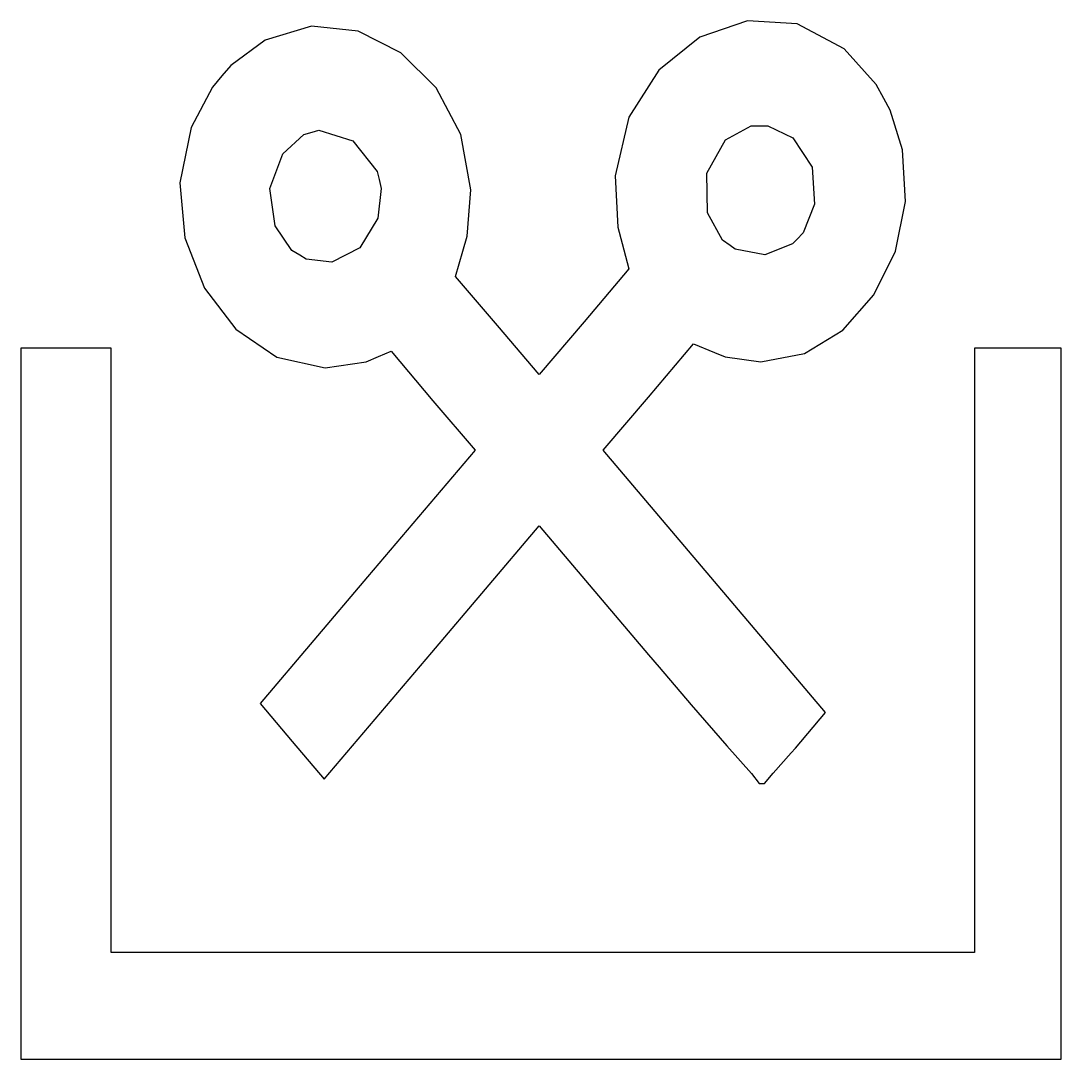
# Model space of a CAD drawing. Extents: x 0.128 to 0.607, y 3.189 to 3.668.
import ezdxf

# ---------------------------------------------------------------- set-up
doc = ezdxf.new("R2010")
doc.units = 0
doc.layers.get('0').update_dxf_attribs({"linetype": 'CONTINUOUS'})

msp = doc.modelspace()

# ---------------------------------------------------------------- linework, layer by layer
at = {"color": 0}
for points in [[(0.484754, 3.33251), (0.498589, 3.34896), (0.447428, 3.40935), (0.396213, 3.46978), (0.417046, 3.49425), (0.437879, 3.51878), (0.447428, 3.51481), (0.452365, 3.51281), (0.468858, 3.51047), (0.488932, 3.51438), (0.506511, 3.52513), (0.520833, 3.54135), (0.530761, 3.56158), (0.535482, 3.58436), (0.534017, 3.60829), (0.528321, 3.62651), (0.52539, 3.63194), (0.521918, 3.63829), (0.507215, 3.65479), (0.485568, 3.66629), (0.462674, 3.66769), (0.440701, 3.66021), (0.421767, 3.64497), (0.40804, 3.62321), (0.401693, 3.59619), (0.40294, 3.57254), (0.404949, 3.56506), (0.40804, 3.55344), (0.387424, 3.52903), (0.366754, 3.50461), (0.347493, 3.52724), (0.328233, 3.54992), (0.331597, 3.56158), (0.333496, 3.56836), (0.335286, 3.58985), (0.330621, 3.61529), (0.319336, 3.63672), (0.303006, 3.653), (0.283311, 3.66292), (0.261936, 3.66521), (0.240451, 3.65875), (0.224664, 3.64714), (0.220594, 3.64225), (0.2162, 3.6371), (0.206489, 3.61849), (0.201172, 3.59299), (0.20356, 3.56771), (0.212511, 3.54454), (0.226997, 3.52556), (0.245931, 3.51269), (0.268175, 3.50782), (0.287056, 3.51053), (0.292697, 3.51292), (0.298503, 3.5154), (0.317817, 3.49257), (0.337185, 3.46978), (0.287706, 3.4114), (0.238282, 3.35303), (0.252983, 3.33561), (0.267686, 3.31814), (0.317219, 3.37651), (0.366754, 3.43494), (0.417046, 3.37554), (0.421929, 3.36979), (0.436686, 3.35249), (0.453125, 3.33361), (0.464464, 3.32086), (0.46799, 3.31614), (0.469185, 3.31614), (0.470486, 3.31614), (0.474447, 3.32096), (0.482856, 3.33029), (0.484754, 3.33251)], [(0.454699, 3.56407), (0.451172, 3.56662), (0.444228, 3.57921), (0.444011, 3.5975), (0.452474, 3.61285), (0.464301, 3.61931), (0.468261, 3.61931), (0.47206, 3.61931), (0.483561, 3.61382), (0.492512, 3.60026), (0.493599, 3.58311), (0.488336, 3.57004), (0.485351, 3.56685), (0.483399, 3.56483), (0.470594, 3.5599), (0.456976, 3.56244), (0.454699, 3.56407)], [(0.256456, 3.55963), (0.252875, 3.56185), (0.245171, 3.57314), (0.242731, 3.59039), (0.248589, 3.60644), (0.25841, 3.61524), (0.262207, 3.61632), (0.265246, 3.61724), (0.280925, 3.61236), (0.292101, 3.59825), (0.292969, 3.59457), (0.293892, 3.59039), (0.292372, 3.57671), (0.284125, 3.56304), (0.271158, 3.55643), (0.25944, 3.55778), (0.256456, 3.55963)], [(0.60715, 3.35303), (0.60715, 3.51687), (0.567219, 3.51687), (0.567219, 3.23828), (0.16965, 3.23828), (0.16965, 3.51687), (0.127984, 3.51687), (0.127984, 3.18913), (0.60715, 3.18913), (0.60715, 3.35303)]]:
    msp.add_lwpolyline(points, close=True, dxfattribs=at)

doc.saveas('drawing.dxf')
